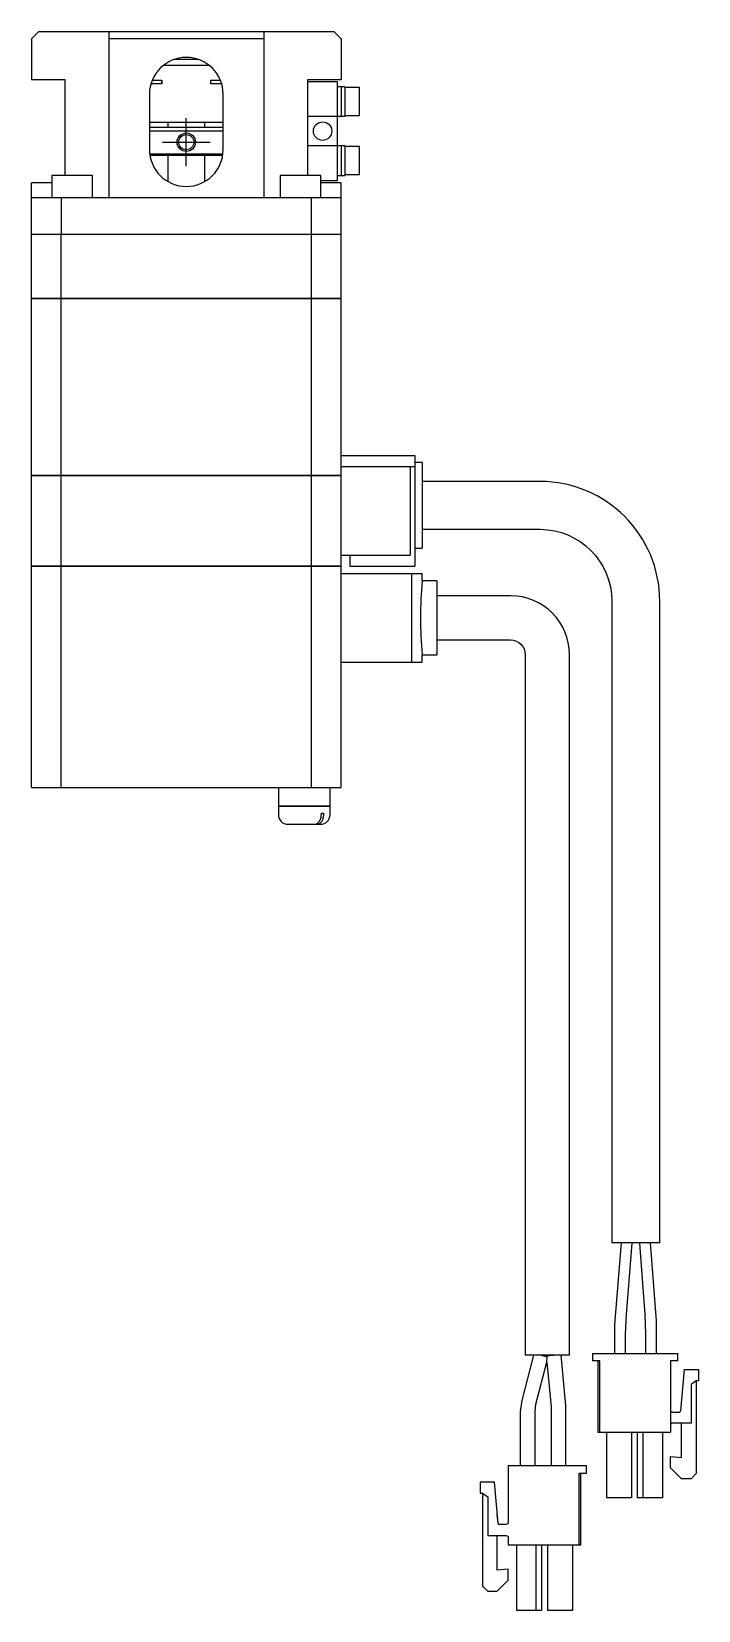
# Model space of a CAD drawing. Extents: x 0 to 1638, y -8 to 1357.
# Drawn here: x 470.5 to 561, y 959.3 to 1173.4 of the extents above; entities that cross this region are included whole.
import ezdxf

# ---------------------------------------------------------------- set-up
doc = ezdxf.new("R2010")
doc.units = 0
doc.header["$LTSCALE"] = 0.5
doc.linetypes.add('CENTER', pattern=[50.8, 31.75, -6.35, 6.35, -6.35])
for name, color, linetype in [('MSM_CENTER', 1, 'CENTER'), ('MSM_CONTINUOUS', 7, 'CONTINUOUS'), ('MSM_NARROW', 5, 'CONTINUOUS')]:
    doc.layers.add(name, color=color, linetype=linetype)

msp = doc.modelspace()

# ---------------------------------------------------------------- linework, layer by layer
at = {"layer": 'MSM_CENTER'}
for p, q in [((491.47, 1155.17), (491.47, 1161.67)), ((488.22, 1158.42), (494.72, 1158.42))]:
    msp.add_line(p, q, dxfattribs=at)
at = {"layer": 'MSM_CONTINUOUS'}
for p, q in [((471.47, 1173.42), (470.47, 1172.42)), ((471.47, 1173.42), (511.47, 1173.42)), ((480.97, 1173.42), (480.97, 1150.92)), ((501.97, 1173.42), (501.97, 1150.92)), ((512.47, 1172.42), (511.47, 1173.42)), ((470.47, 1172.42), (470.47, 1166.92)), ((501.97, 1172.42), (480.97, 1172.42)), ((512.47, 1172.42), (512.47, 1166.92)), ((493.18, 1169.62), (489.76, 1169.62)), ((490.22, 1169.76), (490.22, 1169.62)), ((492.72, 1169.62), (492.72, 1169.76)), ((470.47, 1166.92), (474.97, 1166.92)), ((474.97, 1166.92), (474.97, 1153.92)), ((494.6, 1168.82), (488.34, 1168.82)), ((507.97, 1166.92), (512.47, 1166.92)), ((507.97, 1153.92), (507.97, 1166.92)), ((486.47, 1164.92), (486.47, 1157.42)), ((488.14, 1166.32), (486.67, 1166.32)), ((486.84, 1166.82), (488.14, 1166.82)), ((488.12, 1166.82), (488.12, 1166.32)), ((488.14, 1166.82), (488.14, 1166.32)), ((494.8, 1166.82), (496.09, 1166.82)), ((494.8, 1166.32), (494.8, 1166.82)), ((496.27, 1166.32), (494.8, 1166.32)), ((494.82, 1166.32), (494.82, 1166.82)), ((496.47, 1157.42), (496.47, 1164.92)), ((511.97, 1166.62), (507.97, 1166.62)), ((511.97, 1153.22), (511.97, 1166.62)), ((512.97, 1165.92), (511.97, 1165.92)), ((512.47, 1165.92), (512.47, 1161.92)), ((512.97, 1165.92), (512.97, 1161.92)), ((514.97, 1165.82), (512.97, 1165.82)), ((514.97, 1162.02), (514.97, 1165.82)), ((486.47, 1161.12), (496.47, 1161.12)), ((488.97, 1161.12), (488.97, 1160.42)), ((493.97, 1160.42), (493.97, 1161.12)), ((512.97, 1161.92), (507.97, 1161.92)), ((512.97, 1162.02), (514.97, 1162.02)), ((496.47, 1160.42), (486.47, 1160.42)), ((496.47, 1159.92), (486.47, 1159.92)), ((486.51, 1156.82), (496.43, 1156.82)), ((496.4, 1156.62), (486.53, 1156.62)), ((488.97, 1156.62), (488.97, 1153.09)), ((493.97, 1153.09), (493.97, 1156.62)), ((512.97, 1157.92), (507.97, 1157.92)), ((512.47, 1157.92), (512.47, 1153.92)), ((512.97, 1157.92), (512.97, 1153.92)), ((514.97, 1157.82), (512.97, 1157.82)), ((514.97, 1154.02), (514.97, 1157.82)), ((512.97, 1154.02), (514.97, 1154.02)), ((470.47, 1137.22), (470.47, 1152.92)), ((473.22, 1152.92), (470.47, 1152.92)), ((478.72, 1153.92), (473.22, 1153.92)), ((473.22, 1153.92), (473.22, 1150.92)), ((478.72, 1150.92), (478.72, 1153.92)), ((509.72, 1153.92), (504.22, 1153.92)), ((504.22, 1153.92), (504.22, 1150.92)), ((509.72, 1150.92), (509.72, 1153.92)), ((509.72, 1153.22), (511.97, 1153.22)), ((512.47, 1152.92), (509.72, 1152.92)), ((511.97, 1153.92), (512.97, 1153.92)), ((512.47, 1137.22), (512.47, 1152.92)), ((470.47, 1150.92), (512.47, 1150.92)), ((474.47, 1150.92), (474.47, 1145.92)), ((508.47, 1145.92), (508.47, 1150.92)), ((512.47, 1145.92), (470.47, 1145.92)), ((474.5, 1137.22), (474.5, 1145.92)), ((508.44, 1137.22), (508.44, 1145.92)), ((512.47, 1137.22), (470.47, 1137.22)), ((470.47, 1113.22), (470.47, 1137.17)), ((512.47, 1137.17), (470.47, 1137.17)), ((470.52, 1137.17), (470.52, 1137.22)), ((474.5, 1113.22), (474.5, 1137.17)), ((474.76, 1137.17), (474.76, 1137.22)), ((508.18, 1137.17), (508.18, 1137.22)), ((508.44, 1113.22), (508.44, 1137.17)), ((512.42, 1137.17), (512.42, 1137.22)), ((512.47, 1100.92), (512.47, 1137.17)), ((512.47, 1115.92), (522.47, 1115.92)), ((522.47, 1115.92), (522.47, 1100.92)), ((512.47, 1114.42), (522.47, 1114.42)), ((521.87, 1114.42), (521.87, 1102.42)), ((523.47, 1114.99), (522.47, 1114.99)), ((523.47, 1114.99), (523.47, 1103.35)), ((512.47, 1113.22), (470.47, 1113.22)), ((470.47, 1100.92), (470.47, 1113.17)), ((512.47, 1113.17), (470.47, 1113.17)), ((470.52, 1113.17), (470.52, 1113.22)), ((474.5, 1100.92), (474.5, 1113.17)), ((474.76, 1113.17), (474.76, 1113.22)), ((508.18, 1113.17), (508.18, 1113.22)), ((508.44, 1100.92), (508.44, 1113.17)), ((512.42, 1113.17), (512.42, 1113.22)), ((539.47, 1112.42), (523.47, 1112.42)), ((523.47, 1105.92), (539.47, 1105.92)), ((522.47, 1103.35), (523.47, 1103.35)), ((512.47, 1100.92), (470.47, 1100.92)), ((470.47, 1070.92), (470.47, 1100.87)), ((512.47, 1100.87), (470.47, 1100.87)), ((470.52, 1100.87), (470.52, 1100.92)), ((474.5, 1070.92), (474.5, 1100.87)), ((474.76, 1100.87), (474.76, 1100.92)), ((508.18, 1100.87), (508.18, 1100.92)), ((508.44, 1070.92), (508.44, 1100.87)), ((512.42, 1100.87), (512.42, 1100.92)), ((512.47, 1102.42), (521.87, 1102.42)), ((512.47, 1070.92), (512.47, 1100.87)), ((513.67, 1102.42), (513.67, 1100.92)), ((513.67, 1100.92), (522.47, 1100.92)), ((512.47, 1099.92), (523.46, 1099.92)), ((522.04, 1099.92), (522.04, 1087.92)), ((523.46, 1098.92), (523.46, 1099.92)), ((525.47, 1098.92), (523.46, 1098.92)), ((525.47, 1098.92), (525.47, 1088.92)), ((535.47, 1096.92), (525.47, 1096.92)), ((549.22, 1096.17), (549.22, 1009.17)), ((555.72, 1009.17), (555.72, 1096.17)), ((525.47, 1090.92), (535.47, 1090.92)), ((512.47, 1087.92), (523.46, 1087.92)), ((523.46, 1087.92), (523.46, 1088.92)), ((523.46, 1088.92), (525.47, 1088.92)), ((537.47, 1088.92), (537.47, 993.92)), ((543.47, 993.92), (543.47, 1088.92)), ((470.47, 1070.92), (512.47, 1070.92)), ((503.97, 1070.92), (503.97, 1068.42)), ((510.97, 1068.42), (510.97, 1070.92)), ((503.97, 1068.42), (510.97, 1068.42)), ((503.97, 1068.37), (510.97, 1068.37)), ((503.97, 1068.37), (503.97, 1067.22)), ((504.02, 1068.42), (504.02, 1068.37)), ((510.92, 1068.37), (510.92, 1068.42)), ((510.97, 1067.22), (510.97, 1068.37)), ((509.76, 1067.42), (510.11, 1067.42)), ((509.76, 1067.42), (509.76, 1067.22)), ((510.11, 1067.42), (510.11, 1067.22)), ((505.27, 1065.92), (509.67, 1065.92)), ((555.72, 1009.17), (549.22, 1009.17)), ((550.47, 1009.17), (549.63, 998.62)), ((551.2, 999.43), (551.97, 1009.11)), ((552.97, 1009.11), (553.7, 999.43)), ((555.26, 998.6), (554.47, 1009.17)), ((549.59, 997.77), (549.59, 994.17)), ((551.09, 996.8), (551.2, 999.43)), ((553.7, 999.43), (553.79, 996.8)), ((555.29, 994.17), (555.29, 997.79)), ((551.09, 994.17), (551.09, 996.8)), ((553.79, 996.8), (553.79, 994.17)), ((538.59, 993.92), (536.99, 987.79)), ((543.47, 993.92), (537.47, 993.92)), ((539.62, 993.92), (540.46, 993.7)), ((540.33, 993.73), (539.62, 993.92)), ((540.32, 993.82), (541.32, 993.92)), ((540.32, 993.82), (540.33, 993.73)), ((540.33, 993.73), (540.46, 993.7)), ((540.46, 993.7), (540.33, 993.73)), ((540.41, 992.97), (540.46, 993.7)), ((542.98, 987.11), (542.32, 993.92)), ((546.57, 994.17), (546.57, 993.17)), ((546.57, 994.17), (558.17, 994.17)), ((558.17, 993.17), (558.17, 994.17)), ((538.92, 987.29), (540.41, 992.97)), ((540.41, 992.97), (540.99, 986.92)), ((547.57, 993.17), (546.57, 993.17)), ((547.32, 993.17), (547.32, 983.47)), ((547.57, 983.47), (547.57, 993.17)), ((558.17, 993.17), (557.17, 993.17)), ((557.17, 993.17), (557.17, 983.47)), ((558.57, 986.4), (559.06, 991.97)), ((559.06, 991.97), (560.97, 991.97)), ((560.97, 991.97), (560.97, 990.47)), ((560.67, 990.47), (559.97, 989.97)), ((559.97, 989.97), (559.97, 984.72)), ((560.97, 990.47), (560.67, 990.47)), ((560.67, 990.47), (560.67, 977.87)), ((536.99, 987.79), (536.79, 986.28)), ((538.79, 986.28), (538.92, 987.29)), ((542.99, 986.82), (542.98, 987.11)), ((536.79, 986.28), (536.79, 978.92)), ((538.79, 978.92), (538.79, 986.28)), ((540.99, 986.92), (540.99, 986.82)), ((540.99, 986.82), (540.99, 978.92)), ((542.99, 978.92), (542.99, 986.82)), ((557.47, 986.22), (558.37, 986.22)), ((547.32, 983.47), (557.17, 983.47)), ((548.47, 983.47), (548.47, 974.57)), ((551.87, 983.47), (551.87, 974.57)), ((552.67, 983.47), (552.67, 974.57)), ((553.42, 983.47), (553.42, 974.57)), ((556.07, 983.47), (556.07, 974.57)), ((559.97, 984.72), (557.47, 984.72)), ((558.67, 980.04), (558.67, 984.72)), ((535.17, 978.92), (535.17, 971.27)), ((545.77, 978.92), (535.17, 978.92)), ((545.77, 977.92), (545.77, 978.92)), ((545.77, 977.92), (545.77, 978.92)), ((557.17, 978.67), (557.17, 980.17)), ((557.17, 980.17), (558.67, 980.04)), ((558.67, 977.17), (557.17, 978.67)), ((531.37, 976.72), (531.37, 975.22)), ((533.28, 976.72), (531.37, 976.72)), ((533.77, 971.15), (533.28, 976.72)), ((533.77, 971.15), (533.28, 976.72)), ((544.77, 977.92), (545.77, 977.92)), ((544.77, 968.22), (544.77, 977.92)), ((544.77, 968.22), (544.77, 977.92)), ((545.02, 968.22), (545.02, 977.92)), ((559.97, 977.17), (558.67, 977.17)), ((560.67, 977.87), (559.97, 977.17)), ((531.37, 975.22), (531.67, 975.22)), ((531.67, 975.22), (532.37, 974.72)), ((531.67, 975.22), (531.67, 962.62)), ((532.37, 974.72), (532.37, 969.47)), ((551.87, 974.57), (548.47, 974.57)), ((556.07, 974.57), (552.67, 974.57)), ((533.77, 971.15), (533.67, 972.3)), ((533.77, 971.15), (533.67, 972.3)), ((533.67, 972.3), (533.67, 972.3)), ((534.87, 970.97), (533.97, 970.97)), ((532.37, 969.47), (534.87, 969.47)), ((533.67, 964.79), (533.67, 969.47)), ((533.67, 964.79), (533.67, 969.47)), ((535.17, 969.17), (535.17, 968.22)), ((535.17, 968.22), (544.77, 968.22)), ((536.27, 968.22), (536.27, 959.32)), ((538.92, 968.22), (538.92, 959.32)), ((539.67, 968.22), (539.67, 959.32)), ((539.67, 968.22), (539.67, 959.32)), ((540.47, 968.22), (540.47, 959.32)), ((543.87, 968.22), (543.87, 959.32)), ((543.87, 968.22), (543.87, 959.32)), ((544.77, 968.22), (545.02, 968.22)), ((535.17, 964.92), (533.67, 964.79)), ((535.17, 963.42), (535.17, 964.92)), ((535.17, 963.42), (535.17, 964.92)), ((531.67, 962.62), (532.37, 961.92)), ((532.37, 961.92), (533.67, 961.92)), ((533.67, 961.92), (535.17, 963.42)), ((533.67, 961.92), (535.17, 963.42)), ((539.67, 959.32), (536.27, 959.32)), ((543.87, 959.32), (540.47, 959.32))]:
    msp.add_line(p, q, dxfattribs=at)
for points in [[(551.94, 1009.17, 0), (551.94, 1009.17, 0), (551.94, 1009.17, 0), (551.94, 1009.17, 0), (551.94, 1009.17, 0), (551.94, 1009.17, 0), (551.94, 1009.17, 0), (551.94, 1009.16, 0), (551.94, 1009.16, 0), (551.94, 1009.16, 0), (551.94, 1009.16, 0), (551.94, 1009.16, 0), (551.94, 1009.16, 0), (551.95, 1009.16, 0), (551.95, 1009.16, 0), (551.95, 1009.16, 0), (551.95, 1009.16, 0), (551.95, 1009.16, 0), (551.95, 1009.16, 0), (551.95, 1009.16, 0), (551.95, 1009.16, 0), (551.95, 1009.16, 0), (551.95, 1009.16, 0), (551.95, 1009.16, 0), (551.95, 1009.16, 0), (551.95, 1009.16, 0), (551.95, 1009.16, 0), (551.95, 1009.16, 0), (551.95, 1009.15, 0), (551.95, 1009.15, 0), (551.95, 1009.15, 0), (551.95, 1009.15, 0), (551.95, 1009.15, 0), (551.95, 1009.15, 0), (551.95, 1009.15, 0), (551.95, 1009.15, 0), (551.95, 1009.15, 0), (551.95, 1009.15, 0), (551.95, 1009.15, 0), (551.95, 1009.15, 0), (551.96, 1009.15, 0), (551.96, 1009.15, 0), (551.96, 1009.15, 0), (551.96, 1009.15, 0), (551.96, 1009.15, 0), (551.96, 1009.15, 0), (551.96, 1009.15, 0), (551.96, 1009.15, 0), (551.96, 1009.15, 0), (551.96, 1009.15, 0), (551.96, 1009.14, 0), (551.96, 1009.14, 0), (551.96, 1009.14, 0), (551.96, 1009.14, 0), (551.96, 1009.14, 0), (551.96, 1009.14, 0), (551.96, 1009.14, 0), (551.96, 1009.14, 0), (551.96, 1009.14, 0), (551.96, 1009.14, 0), (551.96, 1009.14, 0), (551.96, 1009.14, 0), (551.96, 1009.14, 0), (551.96, 1009.14, 0), (551.96, 1009.14, 0), (551.96, 1009.14, 0), (551.96, 1009.14, 0), (551.96, 1009.14, 0), (551.96, 1009.14, 0), (551.96, 1009.14, 0), (551.96, 1009.14, 0), (551.96, 1009.13, 0), (551.96, 1009.13, 0), (551.96, 1009.13, 0), (551.96, 1009.13, 0), (551.96, 1009.13, 0), (551.96, 1009.13, 0), (551.96, 1009.13, 0), (551.96, 1009.13, 0), (551.96, 1009.13, 0), (551.96, 1009.13, 0), (551.96, 1009.13, 0), (551.97, 1009.13, 0), (551.97, 1009.13, 0), (551.97, 1009.13, 0), (551.97, 1009.13, 0), (551.97, 1009.13, 0), (551.97, 1009.13, 0), (551.97, 1009.13, 0), (551.97, 1009.13, 0), (551.97, 1009.13, 0), (551.97, 1009.13, 0), (551.97, 1009.13, 0), (551.97, 1009.12, 0), (551.97, 1009.12, 0), (551.97, 1009.12, 0), (551.97, 1009.12, 0), (551.97, 1009.12, 0), (551.97, 1009.12, 0), (551.97, 1009.12, 0), (551.97, 1009.12, 0), (551.97, 1009.12, 0), (551.97, 1009.12, 0), (551.97, 1009.12, 0), (551.97, 1009.12, 0), (551.97, 1009.12, 0), (551.97, 1009.12, 0), (551.97, 1009.12, 0), (551.97, 1009.12, 0), (551.97, 1009.12, 0), (551.97, 1009.12, 0), (551.97, 1009.12, 0), (551.97, 1009.12, 0), (551.97, 1009.12, 0), (551.97, 1009.11, 0), (551.97, 1009.11, 0), (551.97, 1009.11, 0), (551.97, 1009.11, 0), (551.97, 1009.11, 0), (551.97, 1009.11, 0), (551.97, 1009.11, 0), (551.97, 1009.11, 0), (551.97, 1009.11, 0), (551.97, 1009.11, 0), (551.97, 1009.11, 0), (551.97, 1009.11, 0), (551.97, 1009.11, 0), (551.97, 1009.11, 0), (551.97, 1009.11, 0)], [(552.97, 1009.11, 0), (552.97, 1009.11, 0), (552.97, 1009.11, 0), (552.97, 1009.11, 0), (552.97, 1009.11, 0), (552.97, 1009.11, 0), (552.97, 1009.11, 0), (552.97, 1009.12, 0), (552.97, 1009.12, 0), (552.97, 1009.12, 0), (552.97, 1009.12, 0), (552.97, 1009.12, 0), (552.97, 1009.12, 0), (552.97, 1009.12, 0), (552.97, 1009.12, 0), (552.97, 1009.12, 0), (552.97, 1009.12, 0), (552.97, 1009.12, 0), (552.97, 1009.12, 0), (552.97, 1009.12, 0), (552.97, 1009.12, 0), (552.97, 1009.12, 0), (552.97, 1009.12, 0), (552.97, 1009.12, 0), (552.97, 1009.12, 0), (552.97, 1009.12, 0), (552.97, 1009.12, 0), (552.97, 1009.12, 0), (552.97, 1009.12, 0), (552.97, 1009.12, 0), (552.97, 1009.12, 0), (552.97, 1009.13, 0), (552.97, 1009.13, 0), (552.97, 1009.13, 0), (552.97, 1009.13, 0), (552.97, 1009.13, 0), (552.97, 1009.13, 0), (552.97, 1009.13, 0), (552.97, 1009.13, 0), (552.97, 1009.13, 0), (552.97, 1009.13, 0), (552.97, 1009.13, 0), (552.97, 1009.13, 0), (552.97, 1009.13, 0), (552.97, 1009.13, 0), (552.97, 1009.13, 0), (552.97, 1009.13, 0), (552.97, 1009.13, 0), (552.97, 1009.13, 0), (552.98, 1009.13, 0), (552.98, 1009.13, 0), (552.98, 1009.13, 0), (552.98, 1009.13, 0), (552.98, 1009.13, 0), (552.98, 1009.14, 0), (552.98, 1009.14, 0), (552.98, 1009.14, 0), (552.98, 1009.14, 0), (552.98, 1009.14, 0), (552.98, 1009.14, 0), (552.98, 1009.14, 0), (552.98, 1009.14, 0), (552.98, 1009.14, 0), (552.98, 1009.14, 0), (552.98, 1009.14, 0), (552.98, 1009.14, 0), (552.98, 1009.14, 0), (552.98, 1009.14, 0), (552.98, 1009.14, 0), (552.98, 1009.14, 0), (552.98, 1009.14, 0), (552.98, 1009.14, 0), (552.98, 1009.14, 0), (552.98, 1009.14, 0), (552.98, 1009.14, 0), (552.98, 1009.14, 0), (552.98, 1009.15, 0), (552.98, 1009.15, 0), (552.98, 1009.15, 0), (552.98, 1009.15, 0), (552.98, 1009.15, 0), (552.98, 1009.15, 0), (552.98, 1009.15, 0), (552.98, 1009.15, 0), (552.98, 1009.15, 0), (552.98, 1009.15, 0), (552.98, 1009.15, 0), (552.98, 1009.15, 0), (552.98, 1009.15, 0), (552.98, 1009.15, 0), (552.98, 1009.15, 0), (552.98, 1009.15, 0), (552.98, 1009.15, 0), (552.98, 1009.15, 0), (552.99, 1009.15, 0), (552.99, 1009.15, 0), (552.99, 1009.15, 0), (552.99, 1009.15, 0), (552.99, 1009.15, 0), (552.99, 1009.16, 0), (552.99, 1009.16, 0), (552.99, 1009.16, 0), (552.99, 1009.16, 0), (552.99, 1009.16, 0), (552.99, 1009.16, 0), (552.99, 1009.16, 0), (552.99, 1009.16, 0), (552.99, 1009.16, 0), (552.99, 1009.16, 0), (552.99, 1009.16, 0), (552.99, 1009.16, 0), (552.99, 1009.16, 0), (552.99, 1009.16, 0), (552.99, 1009.16, 0), (552.99, 1009.16, 0), (552.99, 1009.16, 0), (552.99, 1009.16, 0), (552.99, 1009.16, 0), (552.99, 1009.16, 0), (552.99, 1009.16, 0), (552.99, 1009.16, 0), (552.99, 1009.17, 0), (553, 1009.17, 0), (553, 1009.17, 0), (553, 1009.17, 0), (553, 1009.17, 0), (553, 1009.17, 0), (553, 1009.17, 0), (553, 1009.17, 0)]]:
    msp.add_polyline3d(points, dxfattribs=at)
for centre, radius in [((509.97, 1159.92), 1.25), ((491.47, 1158.42), 1.02)]:
    msp.add_circle(centre, radius, dxfattribs=at)
for centre, radius, start, end in [((491.47, 1164.92), 5, 0, 180), ((491.47, 1157.42), 5, 180, 0), ((539.47, 1096.17), 16.25, 0, 90), ((583.26, 1093.92), 60, 175.2198, 184.7802), ((535.47, 1088.92), 8, 0, 90), ((505.27, 1067.22), 1.3, 180, 270), ((508.38, 1067.13), 1.39, 312.8199, 3.04), ((508.71, 1067.14), 1.41, 311.3743, 2.8178), ((509.67, 1067.22), 1.3, 270, 0), ((508.82, 1066.67), 0.754, 275.8166, 311.8939), ((509.17, 1066.67), 0.751, 271.7681, 308.8955), ((560.34, 997.77), 10.75, 175.452, 180), ((544.54, 997.79), 10.75, 0, 4.2892), ((557.47, 986.52), 0.3, 180, 270), ((558.37, 986.42), 0.2, 270, 355), ((557.47, 984.42), 0.3, 90, 180), ((533.97, 971.17), 0.2, 185, 270), ((533.97, 971.17), 0.2, 185, 270)]:
    msp.add_arc(centre, radius, start, end, dxfattribs=at)
at = {"layer": 'MSM_CONTINUOUS', "extrusion": (0, 0, -1)}
for centre, radius, start, end in [((-539.47, 1096.17), 9.75, 90, 180), ((-535.47, 1088.92), 2, 90, 180), ((-533.97, 971.17), 0.2, 270, 355), ((-534.87, 971.27), 0.3, 180, 270), ((-534.87, 969.17), 0.3, 90, 180)]:
    msp.add_arc(centre, radius, start, end, dxfattribs=at)
at = {"layer": 'MSM_NARROW'}
msp.add_circle((491.47, 1158.42), 1.25, dxfattribs=at)
msp.add_circle((491.47, 1158.42), 1.25, dxfattribs=at)
msp.add_circle((491.47, 1158.42), 1.25, dxfattribs=at)

doc.saveas('drawing.dxf')
